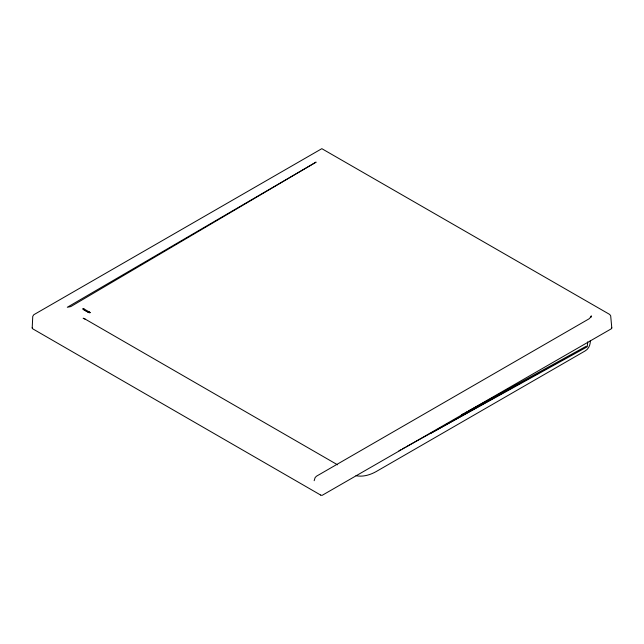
<?xml version="1.0" encoding="UTF-8"?>
<svg xmlns="http://www.w3.org/2000/svg" width="644" height="644" viewBox="0 0 644 644"><rect width="100%" height="100%" fill="white"/><g stroke="black" fill="none" stroke-linecap="round" stroke-linejoin="round"><path stroke-width="0.97" d="M320.623 495.035L32.828 328.883L32.2 328.005L32.755 316.349L33.794 314.731L321.831 148.675L609.699 314.449L610.689 315.882L611.8 328.005L611.18 328.875L322.185 495.317A2.077 1.199 0 0 1 321.63 495.3L321.098 495.204A2.077 1.199 0 0 1 320.648 495.035M32.2 328.005L32.401 327.49M587.698 341.875L587.256 346.794L406.002 446.912M590.363 340.426C590.451 344.524 588.866 348.919 585.098 350.956L376.168 471.577C370.099 474.966 362.942 477.115 355.971 475.699M591.216 316.341L591.273 315.858L590.854 317.387M591.168 316.631L589.099 318.804L316.51 476.182L315.125 477.574L314.167 480.706M431.005 433.227L586.314 346.19L468.486 410.928M398.958 450.8L400.721 449.826M402.476 448.852L404.239 447.878M461.458 414.792L463.213 413.826M464.968 412.86L466.731 411.894M88.711 311.728L89.468 312.131L88.373 312.404L82.77 309.168M84.05 308.975L83.173 308.5L83.744 309.595L89.339 312.831L90.41 312.614L83.108 308.492M85.805 319.464L337.561 464.815M611.47 327.353L611.8 328.005M315.979 162.183L70.784 306.584L67.314 307.26L315.979 162.183M84.05 318.595L83.14 318.241L85.346 319.166L84.05 318.595"/></g></svg>
